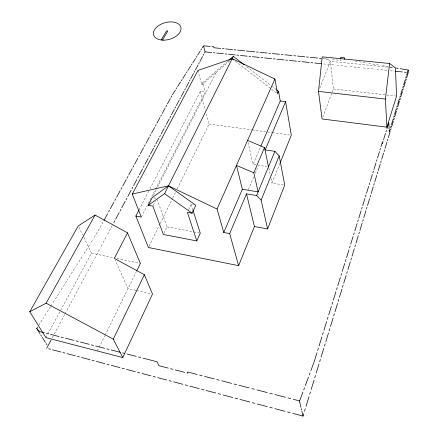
<?xml version="1.0" encoding="UTF-8"?>
<svg xmlns="http://www.w3.org/2000/svg" width="438" height="438" viewBox="0 0 438 438"><rect width="100%" height="100%" fill="white"/><g stroke="black" fill="none" stroke-linecap="round" stroke-linejoin="round"><path stroke-width="0.33" stroke-dasharray="2.19 1.64" d="M322.806 117.045L333.444 88.991L330.351 61.331L324.531 58.128M319.74 88.257L330.351 61.331L389.349 67.244M283.381 184.924L271.971 183.1L279.86 163.571M248.335 189.583L253.876 176.509M255.195 173.393L258.623 165.301L267.826 166.703M256.126 164.918L253 164.442L260.561 146.85M188.548 209.906L191.116 204.453L193.788 204.929M163.938 233.301L167.053 226.868L157.193 199.651M97.356 350.958L98.857 347.898M99.158 347.29L104.874 335.661M105.175 335.054L136.459 271.412M149.024 246.282L159.843 224.272M160.138 223.665L172.457 198.6M172.758 197.987L175.758 191.877M177.264 188.822L209.107 124.025L206.139 112.905M153.136 205.499L155.233 201.349M141.288 217.062L155.282 189.725M155.594 189.117L205.334 91.92L202.909 82.623L227.678 61.265M153.47 195.162L156.262 189.698M157.505 187.272L216.142 72.494M138.994 209.994L148.706 191.22M149.96 188.8L200.385 91.323L205.334 91.92M197.949 70.474L201.737 84.879L202.909 82.623M52.149 338.016L53.233 335.99M54.312 333.975L58.593 325.965M59.65 323.983L60.712 322.001M61.763 320.03L65.946 312.206M66.981 310.268L68.016 308.336M69.045 306.408L73.13 298.765M74.142 296.865L75.15 294.977M76.157 293.093L80.154 285.625M81.139 283.769L82.13 281.924M83.111 280.079L87.02 272.775M87.983 270.963L88.952 269.156M89.916 267.355L93.732 260.21M94.679 258.436L95.621 256.673M96.563 254.911L100.302 247.919M101.227 246.183L102.153 244.459M103.072 242.734L106.724 235.896M107.633 234.199L108.536 232.507M109.44 230.821L112.719 224.683M45.908 337.621L47.523 334.627M47.846 334.024L91.487 253.175L83.855 237.401M101.167 225.586L93.382 238.863M102.098 223.878L103.029 222.175M38.829 325.171L43.669 317.512M44.868 315.617L46.061 313.728M47.249 311.845L50.512 306.688M50.874 306.113L51.963 304.394M53.129 302.548L54.29 300.709M55.445 298.88L60.033 291.62M61.172 289.825L62.3 288.034M63.428 286.249L67.895 279.181M69.007 277.429L70.107 275.683M71.208 273.947L75.56 267.054M76.639 265.346L77.712 263.649M78.785 261.951L83.028 255.239M84.08 253.575L85.131 251.916M86.177 250.262L90.316 243.714M91.339 242.094L92.363 240.473M201.737 84.879L229.605 60.915M323.178 58.615L330.635 59.354M332.508 59.541L334.386 59.727M336.264 59.913L340.906 60.378M390.023 67.315L394.769 67.791M323.923 63.964L325.773 64.156M327.624 64.342L335.07 65.098M336.937 65.289L338.809 65.481M340.682 65.673L348.21 66.439M350.104 66.631L351.999 66.822M353.893 67.014L361.514 67.791M363.425 67.989L365.347 68.18M367.263 68.377L374.977 69.16M376.915 69.357L378.854 69.554M380.797 69.752L387.953 70.48M390.565 70.748L392.525 70.945M333.444 88.991L395.881 96.026M209.107 124.025L251.554 129.807M252.228 129.9L271.768 132.561M272.441 132.654L289.956 135.041M355.41 61.117L357.331 61.44M359.253 61.769L366.967 63.077M368.905 63.406L370.844 63.734M372.782 64.063L380.573 65.382M382.527 65.711L384.487 66.045M386.447 66.373L393.006 67.485M153.514 197.823L156.733 198.387M167.053 226.868L192.972 231.779M193.64 231.905L199.619 233.038M91.487 253.175L113.584 257.823M116.935 258.524L140.374 263.452M135.972 290.328L128.033 288.554L115.156 260.227M136.634 290.482L151.181 293.739M246.813 66.811L271.045 85.607M271.582 86.023L275.891 89.368M235.436 61.194L271.073 88.799M271.615 89.215L276.471 92.982M78.862 227.092L82.678 234.976M191.116 204.453L192.747 209.561M200.385 91.323L205.444 110.288M248.039 142.355L253 164.442M268.833 167.825L270.47 175.797M271.018 178.452L271.971 183.1"/><path stroke-width="0.66" d="M318.508 91.389L322.198 56.847L389.617 63.494L395.448 67.857L396.56 96.103L386.891 127.184L322.078 118.955L318.508 91.389L385.418 99.054L386.891 127.184M385.418 99.054L389.617 63.494M389.256 131.712L390.034 129.188M390.493 127.693L390.953 126.204M391.408 124.721L393.22 118.818M393.669 117.357L394.118 115.9M394.561 114.444L396.341 108.668M396.779 107.233L397.217 105.804M397.655 104.381L399.396 98.72M399.823 97.318L400.255 95.917M400.682 94.52L402.385 88.974M402.812 87.6L403.234 86.226M403.65 84.857L405.32 79.42M405.736 78.073L406.146 76.727M406.563 75.385L408.2 70.058L400.25 68.711M292.694 413.363L303.03 416.1L303.775 413.669M304.525 411.211L305.275 408.764M306.02 406.327L308.982 396.675M309.71 394.282L310.443 391.9M311.166 389.53L314.046 380.124M314.763 377.797L315.47 375.475M316.181 373.165L318.984 364.005M319.68 361.733L320.375 359.472M321.065 357.222L323.797 348.298M324.476 346.086L325.149 343.879M325.823 341.684L328.489 332.984M329.146 330.827L329.809 328.675M330.46 326.534L333.061 318.048M333.707 315.946L334.347 313.849M334.988 311.763L337.523 303.485M338.152 301.432L338.777 299.389M339.401 297.353L341.875 289.272M342.489 287.273L343.102 285.275M343.71 283.287L346.124 275.403M346.721 273.449L347.318 271.5M347.914 269.562L350.274 261.864M350.854 259.953L351.44 258.053M352.021 256.159L354.32 248.636M354.895 246.775L355.464 244.919M356.028 243.063L358.279 235.721M358.837 233.897L359.395 232.085M359.948 230.273L362.144 223.101M362.691 221.321L363.233 219.547M363.775 217.779L365.922 210.76M366.458 209.025L366.989 207.289M367.515 205.559L369.617 198.704M370.137 197.001L370.657 195.304M371.178 193.618L373.231 186.911M373.74 185.247L374.249 183.588M374.753 181.934L376.762 175.375M377.26 173.749L377.759 172.129M378.251 170.508L380.222 164.091M380.71 162.498L381.191 160.91M381.679 159.328L383.6 153.048M384.082 151.488L384.553 149.938M385.029 148.389L386.913 142.24M387.378 140.713L387.844 139.191M388.309 137.674L390.154 131.657M390.614 130.163L391.068 128.673M391.523 127.19L393.329 121.293M393.778 119.831L394.222 118.375M394.671 116.919L396.439 111.142M396.877 109.714L397.315 108.285M397.748 106.856L399.483 101.2M399.91 99.798L400.343 98.397M400.77 97.001L402.467 91.46M402.889 90.08L403.31 88.711M403.726 87.343L405.391 81.911M405.807 80.559L406.218 79.218M406.628 77.876L408.26 72.549L408.2 70.058M314.073 362.023L316.948 352.776M317.66 350.488L318.371 348.205M319.078 345.932L321.875 336.921M322.571 334.692L323.26 332.469M323.95 330.252L326.677 321.476M327.35 319.302L328.024 317.139M328.697 314.977L331.352 306.425M332.015 304.306L332.672 302.193M333.323 300.085L335.919 291.746M336.559 289.677L337.2 287.618M337.835 285.565L340.364 277.429M340.994 275.414L341.618 273.405M342.237 271.401L344.706 263.468M345.319 261.497L345.927 259.537M346.535 257.582L348.944 249.835M349.54 247.919L350.132 246.003M350.723 244.097L353.077 236.531M353.658 234.659L354.238 232.792M354.818 230.93L357.112 223.544M357.682 221.71L358.251 219.887M358.815 218.069L361.054 210.853M361.613 209.068L362.166 207.284M362.719 205.51L364.909 198.458M365.451 196.711L365.993 194.97M366.535 193.235L368.676 186.347M369.207 184.639L369.732 182.936M370.263 181.239L372.355 174.505M372.875 172.835L373.39 171.17M373.904 169.511L375.952 162.925M376.461 161.293L376.965 159.662M377.468 158.041L379.472 151.603M379.97 150.004L380.463 148.411M380.956 146.823L382.221 142.761L382.281 143.752M382.604 142.695L383.091 141.129M383.579 139.569L385.5 133.371M385.977 131.833L386.453 130.3M386.929 128.772L388.813 122.711L389.108 128.641M299.712 402.106L299.608 400.934L302.888 392.12M303.698 389.94L304.503 387.772M305.302 385.615L308.478 377.085M309.261 374.977L310.038 372.88M310.816 370.789L313.887 362.533M267.596 228.937L261.136 200.155L256.597 195.545L246.517 193.864L254.423 226.545L267.596 228.937L284.722 185.137L279.181 155.879L274.894 151.313L265.149 149.9L285.603 101.638L280.26 100.992L278.584 91.454L276.427 89.785M138.994 209.994L135.862 216.049L148.427 247.503L238.622 265.674L254.423 226.545M280.112 162.941L291.308 135.227L285.603 101.638M261.136 200.155L279.181 155.879M256.597 195.545L274.894 151.313M238.622 265.674L229.682 233.596L246.517 193.864M253.805 172.78L236.471 165.405L242.34 189.265L258.119 191.866L253.805 172.78L264.53 147.568L247.601 140.406M229.682 233.596L223.769 232.49L242.34 189.265M260.829 146.226L280.26 100.992M278.584 91.454L277.555 93.814L274.927 79.026L232.195 58.687L197.949 70.474L132.265 194.072L141.288 217.062L135.862 216.049M223.769 232.49L217.051 209.03L274.927 79.026M217.051 209.03L168.471 185.838L152.227 197.593L148.307 205.269L152.835 206.09L163.374 234.472L196.777 240.938L200.286 233.164L192.95 210.196M122.771 357.55L152.506 294.035L144.376 274.746L114.313 258.382L127.513 232.852L95.073 215.074L78.276 225.877L29.74 311.73L45.908 337.621L122.771 357.55L113.267 339.132L46.127 303.2L29.74 311.73M196.777 240.938L187.404 212.331L192.107 213.18L195.797 205.28L168.471 185.838L132.265 194.072M113.267 339.132L144.376 274.746M136.76 270.799L140.374 263.452L127.513 232.852M148.307 205.269L164.546 193.673L233.355 56.376L244.125 64.725M46.685 348.248L51.065 340.047M113.902 222.466L114.789 220.807M115.67 219.159L119.174 212.605M120.039 210.979L120.91 209.359M121.769 207.743L125.202 201.327M126.051 199.733L126.9 198.146M127.743 196.563L131.104 190.278M131.937 188.723L132.769 187.168M133.595 185.613L136.886 179.46M137.702 177.932L138.517 176.41M139.328 174.893L142.553 168.86M143.352 167.365L144.146 165.871M144.945 164.381L148.104 158.474M148.887 157.007L149.665 155.545M150.448 154.083L153.541 148.29M154.313 146.85L155.079 145.421M155.84 143.987L158.879 138.309M159.629 136.902L160.379 135.495M161.129 134.094L164.108 128.52M164.847 127.14L165.58 125.761M166.32 124.387L169.238 118.922M169.96 117.57L170.683 116.218M171.406 114.865L174.269 109.511M174.976 108.181L175.687 106.856M176.394 105.531L179.202 100.275M179.903 98.966L180.598 97.669M181.288 96.371L184.048 91.208M184.732 89.927L185.416 88.651M186.095 87.376L188.8 82.317M189.473 81.057L190.141 79.804M190.809 78.555L193.465 73.584M194.127 72.352L194.784 71.12M195.441 69.888L198.047 65.01M198.693 63.8L199.339 62.59M199.985 61.386L202.548 56.595M203.183 55.407L203.818 54.219M204.447 53.031L205.072 51.87L203.697 46.368M103.948 220.478L107.622 213.739M108.531 212.063L109.44 210.399M110.343 208.74L113.935 202.142M114.827 200.505L115.714 198.874M116.601 197.248L120.116 190.793M120.987 189.194L121.857 187.595M122.722 186.002L126.166 179.684M127.015 178.118L127.869 176.552M128.717 174.992L132.09 168.805M132.922 167.272L133.76 165.739M134.586 164.212L137.888 158.151M138.709 156.645L139.525 155.145M140.341 153.65L143.571 147.715M144.376 146.237L145.175 144.77M145.974 143.303L149.144 137.483M149.927 136.043L150.71 134.603M151.493 133.163L154.603 127.463M155.37 126.045L156.142 124.633M156.908 123.226L159.952 117.636M160.708 116.251L161.458 114.865M162.213 113.486L165.197 108.005M165.936 106.642L166.675 105.284M167.415 103.932L170.338 98.555M171.066 97.225L171.789 95.895M46.127 303.2L95.073 215.074M161.179 39.978L166.549 30.868L167.825 30.988L162.46 40.104M39.918 333.641L36.704 328.533L37.608 327.098M172.397 94.778L175.408 90.047M176.158 88.87L176.903 87.699M177.647 86.532L180.593 81.895M181.327 80.745L182.055 79.601M182.783 78.457L185.674 73.918M186.391 72.79L187.103 71.668M187.82 70.551L190.645 66.105M191.351 64.999L192.047 63.899M192.747 62.804L195.518 58.446M196.208 57.367L196.892 56.288M197.576 55.215L200.292 50.945M200.965 49.888L201.639 48.832M202.312 47.775L203.56 45.815L210.235 46.472M228.713 60.378L233.355 56.376M211.91 46.642L213.585 46.806M220.703 48.432L213.974 47.764L213.749 46.822M222.394 48.596L224.086 48.766M225.784 48.936L232.594 49.614M234.303 49.784L236.016 49.954M237.73 50.124L244.618 50.808M246.348 50.978L254.763 51.815M256.509 51.991L258.261 52.16M260.013 52.336L267.043 53.036M268.812 53.212L270.58 53.387M272.354 53.562L279.466 54.268M281.256 54.449L283.041 54.624M284.837 54.805L292.036 55.522M293.843 55.697L295.655 55.878M297.468 56.059L304.749 56.781M306.578 56.967L308.412 57.148M310.246 57.329L317.616 58.062M319.466 58.243L321.322 58.429M205.072 51.87L211.707 52.544M213.372 52.713L215.036 52.883M216.706 53.053L223.418 53.737M225.099 53.907L226.785 54.077M228.477 54.252L235.261 54.942M236.963 55.117L238.672 55.287M240.38 55.462L247.24 56.163M248.965 56.338L250.689 56.513M252.419 56.688L259.356 57.394M261.097 57.57L262.844 57.75M264.59 57.925L271.615 58.643M273.372 58.818L275.141 58.999M276.909 59.179L284.01 59.902M285.795 60.083L287.58 60.263M289.365 60.449L296.553 61.178M298.355 61.364L300.161 61.544M301.974 61.731L309.239 62.47M311.062 62.656L312.891 62.842M314.725 63.028L321.41 63.707M395.153 71.213L402.396 71.952M404.378 72.155L406.365 72.358M396.291 68.043L398.268 68.377M44.326 332.776L39.634 331.571L36.704 328.533M46.417 333.313L48.508 333.855M50.605 334.391L59.042 336.559M61.167 337.107L63.291 337.649M65.421 338.196L73.989 340.397M76.141 340.95L78.303 341.509M80.466 342.062L89.166 344.301M91.356 344.859L93.546 345.423M95.741 345.987L104.583 348.259M106.806 348.829L109.029 349.404M111.263 349.978L120.242 352.283M122.498 352.864L124.764 353.444M127.031 354.03L136.152 356.373M138.446 356.959L140.746 357.55M143.051 358.147L157.061 361.744L158.879 365.675L168.219 368.095M197.22 374.501L187.595 372.015L187.831 373.165L187.174 372.995M199.64 375.125L202.066 375.755M204.497 376.379L214.281 378.908M216.739 379.543L219.208 380.179M221.677 380.814L231.625 383.381M234.127 384.027L236.635 384.679M239.148 385.325L249.26 387.937M251.806 388.594L254.358 389.251M256.914 389.913L267.196 392.568M269.786 393.231L272.376 393.904M274.976 394.572L285.439 397.277M288.073 397.956L290.706 398.635M293.35 399.319L299.608 400.934M170.574 368.703L172.928 369.311M175.288 369.918L184.787 372.377M48.607 348.757L50.633 349.294M52.664 349.831L60.827 351.988M62.88 352.535L64.933 353.077M66.998 353.625L75.281 355.815M77.367 356.368L79.453 356.921M81.545 357.474L89.96 359.702M92.073 360.26L94.192 360.819M96.316 361.383L104.852 363.644M106.998 364.213L109.15 364.783M111.307 365.352L119.979 367.646M122.158 368.221L124.343 368.801M126.533 369.382L135.337 371.714M137.548 372.3L139.766 372.886M141.989 373.472L150.929 375.842M153.18 376.434L155.435 377.03M157.691 377.627L166.774 380.031M169.057 380.638L171.346 381.241M173.64 381.848L182.865 384.29M185.181 384.909L187.508 385.522M189.84 386.141L199.208 388.621M201.568 389.245L203.927 389.869M206.298 390.493L215.819 393.017M218.212 393.647L220.615 394.288M223.019 394.923L232.698 397.485M235.129 398.126L237.571 398.772M240.013 399.418L249.852 402.024M252.321 402.681L254.801 403.332M257.287 403.995L267.284 406.639M269.797 407.302L272.321 407.97M274.845 408.638L285.007 411.331M287.563 412.005L290.126 412.684M164.546 193.673L192.107 213.18M232.195 58.687L233.815 59.94M40.712 334.9L41.506 336.16M42.294 337.413L45.421 342.374M46.193 343.6L46.965 344.821M299.767 402.33L300.972 407.417M301.273 408.676L301.568 409.93M301.864 411.173L303.03 416.1M264.53 147.568L268.483 166.801M340.791 59.196L340.611 57.427L344.471 57.805L344.613 59.289M389.179 130.108L389.251 131.575M163.527 40.159L160.177 39.831A14.147 8.601 -15.8 0 1 159.405 25.114A14.147 8.601 -15.8 0 1 180.839 27.216A14.147 8.601 -15.8 0 1 163.527 40.159"/></g></svg>
